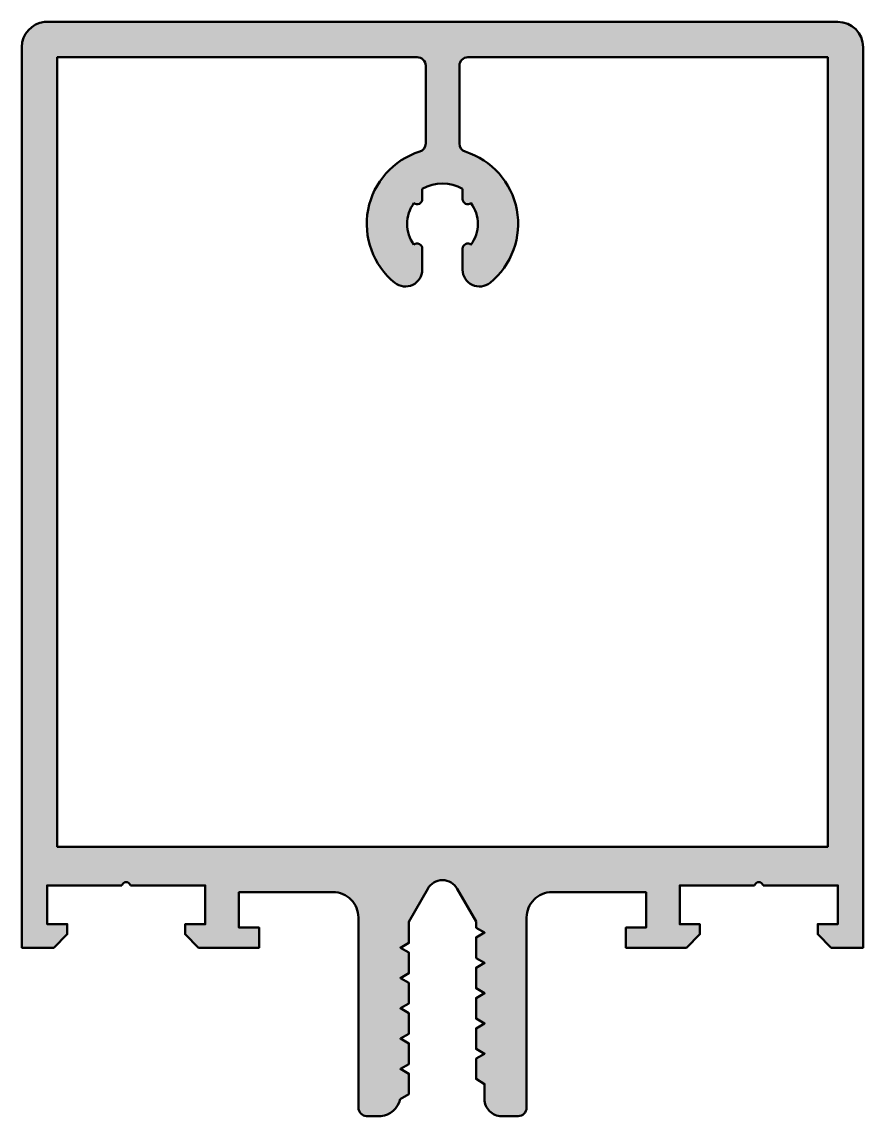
# Model space of a CAD drawing. Extents: x -25 to 25, y -16 to 49.
import ezdxf

# ---------------------------------------------------------------- set-up
doc = ezdxf.new("R2010")
doc.units = 0
doc.layers.add('0S-Alu contour', color=7, linetype='Continuous', lineweight=50)
doc.layers.add('0S-Alu hatch', color=252, linetype='Continuous', lineweight=25)

# ---------------------------------------------------------------- blocks, each defined once
blk = doc.blocks.new('322390__C74531CF_93FB_4E99_8585_BD80453A6AB1_')
at = {"layer": '0S-Alu hatch'}
h = blk.add_hatch(color=256, dxfattribs=at)
edge = h.paths.add_edge_path()
edge.add_arc((-23.49764441908687, 47.50522889386354), 1.50334445514764, 96.12195652628718, 179.8945499035513)
edge.add_line((-25.000986328125, 47.507995724678), (-25.000986328125, -6.000175476074204))
edge.add_line((-25.000986328125, -6.000175476074204), (-23.10199641227723, -6.000175476074225))
edge.add_line((-23.10199641227723, -6.000175476074225), (-22.30199645996094, -5.200176239013671))
edge.add_line((-22.30199645996094, -5.200176239013671), (-22.30199645996094, -4.600173950195291))
edge.add_line((-22.30199645996094, -4.600173950195291), (-23.500986328125, -4.600173950195312))
edge.add_line((-23.500986328125, -4.600173950195312), (-23.500986328125, -2.2998046875))
edge.add_line((-23.500986328125, -2.2998046875), (-19.05102895736694, -2.2998046875))
edge.add_ellipse((-18.80200551986694, -2.354328304380281), major_axis=(-0.2549225318052999, 0), ratio=1, start_angle=192.35000846107, end_angle=347.6499915389301, ccw=False)
edge.add_line((-18.55298208236694, -2.2998046875), (-14.1009619140625, -2.299804687500014))
edge.add_line((-14.1009619140625, -2.299804687500014), (-14.1009619140625, -4.601181030273444))
edge.add_line((-14.1009619140625, -4.601181030273444), (-15.2999365234375, -4.601181030273437))
edge.add_line((-15.2999365234375, -4.601181030273437), (-15.2999365234375, -5.200176239013671))
edge.add_line((-15.2999365234375, -5.200176239013671), (-14.49993633270264, -6.000175476074211))
edge.add_line((-14.49993633270264, -6.000175476074211), (-10.90095733642578, -6.000175476074218))
edge.add_line((-10.90095733642578, -6.000175476074218), (-10.90095733642578, -4.800163269042975))
edge.add_line((-10.90095733642578, -4.800163269042975), (-12.10095428466797, -4.800163269042982))
edge.add_line((-12.10095428466797, -4.800163269042982), (-12.10095428466797, -2.699851989746115))
edge.add_line((-12.10095428466797, -2.699851989746115), (-6.500856628417956, -2.6998519897461))
edge.add_ellipse((-6.500082226637922, -4.199077587966057), major_axis=(-1.49922579822257, 0), ratio=1, start_angle=179.9704047544687, end_angle=270.02959524553876, ccw=False)
edge.add_line((-5.000856628417967, -4.199851989745893), (-5.000856628417967, -15.50017547607419))
edge.add_arc((-4.500660999103796, -15.50004590863518), 0.5001956460953283, 180.0148415276547, 269.0686711436263)
edge.add_line((-4.50879119873047, -16.00017547607422), (-3.659120788574199, -16.00017547607422))
edge.add_arc((-3.755560795651039, -14.74879033696972), 1.255095789705539, 274.4068805745317, 348.430702242065)
edge.add_line((-2.5259649658203, -15.00050354003906), (-2.001161804199217, -14.69639859909998))
edge.add_line((-2.001161804199217, -14.69639859909998), (-2.001161804199217, -13.48926458425113))
edge.add_line((-2.001161804199217, -13.48926458425113), (-2.500917663574224, -13.20050048828125))
edge.add_line((-2.500917663574224, -13.20050048828125), (-2.001161804199217, -12.91161439649561))
edge.add_line((-2.001161804199217, -12.91161439649561), (-2.00116180419922, -11.68926534719057))
edge.add_line((-2.00116180419922, -11.68926534719057), (-2.50091766357422, -11.40050125122073))
edge.add_line((-2.50091766357422, -11.40050125122073), (-2.001161804199217, -11.11161515943504))
edge.add_line((-2.001161804199217, -11.11161515943504), (-2.00116180419922, -9.8884121394195))
edge.add_line((-2.00116180419922, -9.8884121394195), (-2.500917663574199, -9.600502014160163))
edge.add_line((-2.500917663574199, -9.600502014160163), (-2.001161804199213, -9.311737918190275))
edge.add_line((-2.001161804199213, -9.311737918190275), (-2.001161804199213, -8.088409087661724))
edge.add_line((-2.001161804199213, -8.088409087661724), (-2.500917663574213, -7.800498962402343))
edge.add_line((-2.500917663574213, -7.800498962402343), (-2.00116180419921, -7.511734866432476))
edge.add_line((-2.00116180419921, -7.511734866432476), (-2.001161804199217, -6.288409850601169))
edge.add_line((-2.001161804199217, -6.288409850601169), (-2.500917663574195, -6.000499725341789))
edge.add_line((-2.500917663574195, -6.000499725341789), (-2.00116180419921, -5.711613633556154))
edge.add_line((-2.00116180419921, -5.711613633556154), (-2.00116180419922, -4.452285351933426))
edge.add_line((-2.00116180419922, -4.452285351933426), (-0.8798239135742278, -2.504722595214857))
edge.add_ellipse((-0.0034506225585977, -2.986480242873373), major_axis=(-1.000060286324295, 0), ratio=1, start_angle=208.7983609796594, end_angle=331.2016390203406, ccw=False)
edge.add_line((0.8729226684570326, -2.504722595214857), (1.996763000488279, -4.451225280761718))
edge.add_line((1.996763000488279, -4.451225280761718), (1.996763000488286, -4.810059715391112))
edge.add_line((1.996763000488286, -4.810059715391112), (2.499204406738286, -5.100498199462883))
edge.add_line((2.499204406738286, -5.100498199462883), (1.999143371582032, -5.388584136962876))
edge.add_line((1.999143371582032, -5.388584136962876), (1.999143371582032, -6.611560821533196))
edge.add_line((1.999143371582032, -6.611560821533196), (2.499204406738279, -6.900501251220703))
edge.add_line((2.499204406738279, -6.900501251220703), (1.999143371582032, -7.188587188720696))
edge.add_line((1.999143371582032, -7.188587188720696), (1.999143371582036, -8.41156005859375))
edge.add_line((1.999143371582036, -8.41156005859375), (2.499204406738279, -8.70050048828125))
edge.add_line((2.499204406738279, -8.70050048828125), (1.999143371582025, -8.98858642578125))
edge.add_line((1.999143371582025, -8.98858642578125), (1.999143371582029, -10.21143722534178))
edge.add_line((1.999143371582029, -10.21143722534178), (2.499204406738289, -10.50049972534179))
edge.add_line((2.499204406738289, -10.50049972534179), (1.999143371582029, -10.78944015502931))
edge.add_line((1.999143371582029, -10.78944015502931), (1.999143371582025, -12.01143646240234))
edge.add_line((1.999143371582025, -12.01143646240234), (2.499204406738289, -12.30049896240235))
edge.add_line((2.499204406738289, -12.30049896240235), (1.999143371582022, -12.58943939208984))
edge.add_line((1.999143371582022, -12.58943939208984), (1.999143371582022, -13.79604721069336))
edge.add_line((1.999143371582022, -13.79604721069336), (2.499204406738282, -14.10195819975438))
edge.add_line((2.499204406738282, -14.10195819975438), (2.499204406738275, -15.00313568115233))
edge.add_arc((3.498688582755864, -15.00365150513477), 0.9994843091234153, 179.9704302126535, 270.0295697873461)
edge.add_line((3.499204406738289, -16.00313568115234), (4.499265441894543, -16.00313568115234))
edge.add_arc((4.499353490129589, -15.5032237293874), 0.4999119595188039, 269.9899086385278, 360.0100913614867)
edge.add_line((4.999265441894536, -15.50313568115223), (4.999334106445303, -4.199851989746086))
edge.add_ellipse((6.498559704665261, -4.199077587966058), major_axis=(-1.499225798222571, 0), ratio=1, start_angle=-90.02959524553899, end_angle=0.029595245531425007, ccw=False)
edge.add_line((6.499334106445303, -2.6998519897461), (12.09943176269529, -2.699851989746086))
edge.add_line((12.09943176269529, -2.699851989746086), (12.09943176269531, -4.800163269042954))
edge.add_line((12.09943176269531, -4.800163269042954), (10.89943481445312, -4.800163269042961))
edge.add_line((10.89943481445312, -4.800163269042961), (10.89943481445313, -6.000175476074225))
edge.add_line((10.89943481445313, -6.000175476074225), (14.49841476440429, -6.000175476074211))
edge.add_line((14.49841476440429, -6.000175476074211), (15.29841400146485, -5.200176239013671))
edge.add_line((15.29841400146485, -5.200176239013671), (15.29841400146485, -4.601181030273437))
edge.add_line((15.29841400146485, -4.601181030273437), (14.09943939208984, -4.601181030273437))
edge.add_line((14.09943939208984, -4.601181030273437), (14.09943939208984, -2.2998046875))
edge.add_line((14.09943939208984, -2.2998046875), (18.55145812988281, -2.2998046875))
edge.add_ellipse((18.80048156738281, -2.354328304380288), major_axis=(-0.2549225318053013, 0), ratio=1, start_angle=192.3500084610714, end_angle=347.64999153892865, ccw=False)
edge.add_line((19.04950500488281, -2.2998046875), (23.49946380615234, -2.2998046875))
edge.add_line((23.49946380615234, -2.2998046875), (23.49946380615234, -4.600173950195312))
edge.add_line((23.49946380615234, -4.600173950195312), (22.30047393798828, -4.600173950195298))
edge.add_line((22.30047393798828, -4.600173950195298), (22.30047393798828, -5.200176239013671))
edge.add_line((22.30047393798828, -5.200176239013671), (23.10047317504882, -6.000175476074211))
edge.add_line((23.10047317504882, -6.000175476074211), (24.999013671875, -6.000175476074225))
edge.add_line((24.999013671875, -6.000175476074225), (24.999013671875, 47.50000011920928))
edge.add_arc((23.49900552969542, 47.49999185781977), 1.500008142202323, 0.0003155603297901, 89.99968899333749)
edge.add_line((23.499013671875, 49), (-23.65796875, 49))
edge = h.paths.add_edge_path()
edge.add_ellipse((-1.499888524646518, 46.40019143140817), major_axis=(-0.4998177571019775, 0), ratio=1, start_angle=179.9791050771336, end_angle=270.02089492281755, ccw=False)
edge.add_line((-1.000070800781245, 46.40000915527315), (-1.000070800781255, 41.77298338294844))
edge.add_ellipse((-1.500070800781251, 41.77298338294844), major_axis=(-0.4999999999999965, 0), ratio=1, start_angle=107.4170076712829, end_angle=180, ccw=False)
edge.add_arc((-0.0034506225586526, 37.00222578670266), 4.499999999999984, 107.4170076712831, 231.0551964059046)
edge.add_arc((-2.203450622558605, 34.28009426893942), 1.000000000000015, 231.0551964059031, 360)
edge.add_line((-1.203450622558589, 34.28009426893942), (-1.203450622558591, 35.53253194103289))
edge.add_arc((-1.503450622558464, 35.53253194103296), 0.2999999999998728, 0, 130.3192648390876)
edge.add_ellipse((-0.0034506225586064, 37.00222578670266), major_axis=(-2.099999999999998, 0), ratio=1, start_angle=-36.223221080890596, end_angle=36.2232210808902, ccw=False)
edge.add_arc((-1.503450622558464, 38.47191963237238), 0.2999999999998662, 229.6807351609153, 360)
edge.add_line((-1.203450622558598, 38.47191963237238), (-1.203450622558595, 39.08068675578534))
edge.add_ellipse((-0.0034506225586064, 37.00222578670262), major_axis=(-2.400000000000047, 0), ratio=1, start_angle=240.0000000000002, end_angle=299.99999999999903, ccw=False)
edge.add_line((1.19654937744141, 39.08068675578532), (1.196549377441112, 38.47191963237243))
edge.add_arc((1.496549377441105, 38.47191963237243), 0.2999999999999936, 180, 310.3192648391026)
edge.add_ellipse((-0.0034506225586064, 37.00222578670266), major_axis=(-2.100000000000004, 0), ratio=1, start_angle=143.7767789191108, end_angle=216.2232210808907, ccw=False)
edge.add_arc((1.496549377441287, 35.53253194103295), 0.2999999999998815, 49.68073516091836, 180)
edge.add_line((1.196549377441405, 35.53253194103295), (1.196549377441407, 34.28009426893945))
edge.add_arc((2.196549377441385, 34.28009426893944), 0.9999999999999786, 180, 308.9448035940948)
edge.add_arc((-0.003450622558649, 37.00222578670266), 4.499999999999986, 308.9448035940959, 432.5017923763182)
edge.add_ellipse((1.499929199218755, 41.7708575728099), major_axis=(-0.5000000000000037, 0), ratio=1, start_angle=0, end_angle=72.50179237631812, ccw=False)
edge.add_line((0.9999291992187513, 41.7708575728099), (0.9999291992187515, 46.40000915527343))
edge.add_ellipse((1.499996686736235, 46.39994166775595), major_axis=(-0.5000674920714341, 0), ratio=1, start_angle=270.00773245610696, end_angle=359.99226754388303, ccw=False)
edge.add_line((1.499929199218758, 46.90000915527344), (22.898916015625, 46.90000915527344))
edge.add_line((22.898916015625, 46.90000915527344), (22.898916015625, 0.00042724609375))
edge.add_line((22.898916015625, 0.00042724609375), (-22.9010107421875, 0.00042724609375))
edge.add_line((-22.9010107421875, 0.00042724609375), (-22.9010107421875, 46.90000915527344))
edge.add_line((-22.9010107421875, 46.90000915527344), (-1.500070800781248, 46.90000915527344))
at = {"layer": '0S-Alu contour', "color": 7}
for points in [[(23.499013671875, 49), (-23.65796875, 49)], [(-25.000986328125, 47.507995724678), (-25.000986328125, -6.000175476074204), (-23.10199641227723, -6.000175476074225), (-22.30199645996094, -5.200176239013671), (-22.30199645996094, -4.600173950195291), (-23.500986328125, -4.600173950195312), (-23.500986328125, -2.2998046875), (-19.05102895736694, -2.2998046875)], [(19.04950500488281, -2.2998046875), (23.49946380615234, -2.2998046875), (23.49946380615234, -4.600173950195312), (22.30047393798828, -4.600173950195298), (22.30047393798828, -5.200176239013671), (23.10047317504882, -6.000175476074211), (24.999013671875, -6.000175476074225), (24.999013671875, 47.50000011920928)], [(1.499929199218758, 46.90000915527344), (22.898916015625, 46.90000915527344), (22.898916015625, 0.00042724609375), (-22.9010107421875, 0.00042724609375), (-22.9010107421875, 46.90000915527344), (-1.500070800781248, 46.90000915527344)], [(-1.000070800781245, 46.40000915527315), (-1.000070800781255, 41.77298338294844)], [(0.9999291992187513, 41.7708575728099), (0.9999291992187515, 46.40000915527343)], [(-1.203450622558598, 38.47191963237238), (-1.203450622558595, 39.08068675578534)], [(1.19654937744141, 39.08068675578532), (1.196549377441112, 38.47191963237243)], [(-1.203450622558589, 34.28009426893942), (-1.203450622558591, 35.53253194103289)], [(1.196549377441405, 35.53253194103295), (1.196549377441407, 34.28009426893945)], [(-18.55298208236694, -2.2998046875), (-14.1009619140625, -2.299804687500014), (-14.1009619140625, -4.601181030273444), (-15.2999365234375, -4.601181030273437), (-15.2999365234375, -5.200176239013671), (-14.49993633270264, -6.000175476074211), (-10.90095733642578, -6.000175476074218), (-10.90095733642578, -4.800163269042975), (-12.10095428466797, -4.800163269042982), (-12.10095428466797, -2.699851989746115), (-6.500856628417956, -2.6998519897461)], [(-2.5259649658203, -15.00050354003906), (-2.001161804199217, -14.69639859909998), (-2.001161804199217, -13.48926458425113), (-2.500917663574224, -13.20050048828125), (-2.001161804199217, -12.91161439649561), (-2.00116180419922, -11.68926534719057), (-2.50091766357422, -11.40050125122073), (-2.001161804199217, -11.11161515943504), (-2.00116180419922, -9.8884121394195), (-2.500917663574199, -9.600502014160163), (-2.001161804199213, -9.311737918190275), (-2.001161804199213, -8.088409087661724), (-2.500917663574213, -7.800498962402343), (-2.00116180419921, -7.511734866432476), (-2.001161804199217, -6.288409850601169), (-2.500917663574195, -6.000499725341789), (-2.00116180419921, -5.711613633556154), (-2.00116180419922, -4.452285351933426), (-0.8798239135742278, -2.504722595214857)], [(0.8729226684570326, -2.504722595214857), (1.996763000488279, -4.451225280761718), (1.996763000488286, -4.810059715391112), (2.499204406738286, -5.100498199462883), (1.999143371582032, -5.388584136962876), (1.999143371582032, -6.611560821533196), (2.499204406738279, -6.900501251220703), (1.999143371582032, -7.188587188720696), (1.999143371582036, -8.41156005859375), (2.499204406738279, -8.70050048828125), (1.999143371582025, -8.98858642578125), (1.999143371582029, -10.21143722534178), (2.499204406738289, -10.50049972534179), (1.999143371582029, -10.78944015502931), (1.999143371582025, -12.01143646240234), (2.499204406738289, -12.30049896240235), (1.999143371582022, -12.58943939208984), (1.999143371582022, -13.79604721069336), (2.499204406738282, -14.10195819975438), (2.499204406738275, -15.00313568115233)], [(6.499334106445303, -2.6998519897461), (12.09943176269529, -2.699851989746086), (12.09943176269531, -4.800163269042954), (10.89943481445312, -4.800163269042961), (10.89943481445313, -6.000175476074225), (14.49841476440429, -6.000175476074211), (15.29841400146485, -5.200176239013671), (15.29841400146485, -4.601181030273437), (14.09943939208984, -4.601181030273437), (14.09943939208984, -2.2998046875), (18.55145812988281, -2.2998046875)], [(-5.000856628417967, -4.199851989745893), (-5.000856628417967, -15.50017547607419)], [(4.999265441894536, -15.50313568115223), (4.999334106445303, -4.199851989746086)], [(-4.50879119873047, -16.00017547607422), (-3.659120788574199, -16.00017547607422)], [(3.499204406738289, -16.00313568115234), (4.499265441894543, -16.00313568115234)]]:
    blk.add_lwpolyline(points, dxfattribs=at)
for centre, radius, start, end in [((-23.49764441908687, 47.50522889386354), 1.50334445514764, 96.12195652628718, 179.8945499035513), ((23.49900552969542, 47.49999185781977), 1.500008142202323, 0.0003155603297901, 89.99968899333749), ((-0.0034506225586526, 37.00222578670266), 4.499999999999984, 107.4170076712831, 231.0551964059046), ((-0.003450622558649, 37.00222578670266), 4.499999999999986, 308.9448035940959, 72.50179237631822), ((-1.503450622558464, 38.47191963237238), 0.2999999999998662, 229.6807351609153, 0), ((1.496549377441105, 38.47191963237243), 0.2999999999999936, 180, 310.3192648391026), ((-1.503450622558464, 35.53253194103296), 0.2999999999998728, 0, 130.3192648390876), ((1.496549377441287, 35.53253194103295), 0.2999999999998815, 49.68073516091836, 180), ((-2.203450622558605, 34.28009426893942), 1.000000000000015, 231.0551964059031, 0), ((2.196549377441385, 34.28009426893944), 0.9999999999999786, 180, 308.9448035940948), ((-4.500660999103796, -15.50004590863518), 0.5001956460953283, 180.0148415276547, 269.0686711436263), ((-3.755560795651039, -14.74879033696972), 1.255095789705539, 274.4068805745317, 348.430702242065), ((3.498688582755864, -15.00365150513477), 0.9994843091234153, 179.9704302126535, 270.0295697873461), ((4.499353490129589, -15.5032237293874), 0.4999119595188039, 269.9899086385278, 0.0100913614866932)]:
    blk.add_arc(centre, radius, start, end, dxfattribs=at)
at = {"layer": '0S-Alu contour', "color": 7, "extrusion": (0, 0, -1)}
for centre, radius, start, end in [((1.499888524646518, 46.40019143140817), 0.4998177571019776, 89.97910507718245, 180.0208949228665), ((-1.499996686736235, 46.39994166775595), 0.5000674920714341, 0.0077324561169704, 89.99226754389304), ((1.500070800781251, 41.77298338294844), 0.4999999999999965, 180, 252.5829923287171), ((-1.499929199218755, 41.7708575728099), 0.5000000000000037, 287.4982076236819, 0), ((0.0034506225586064, 37.00222578670262), 2.400000000000047, 60.00000000000095, 119.9999999999998), ((0.0034506225586064, 37.00222578670266), 2.099999999999998, 323.7767789191098, 36.22322108089066), ((0.0034506225586064, 37.00222578670266), 2.100000000000004, 143.7767789191093, 216.2232210808893), ((18.80200551986694, -2.354328304380281), 0.2549225318052999, 12.35000846106985, 167.64999153893), ((0.0034506225585977, -2.986480242873373), 1.000060286324295, 28.79836097965937, 151.2016390203406), ((-18.80048156738281, -2.354328304380288), 0.2549225318053013, 12.35000846107133, 167.6499915389286), ((6.500082226637922, -4.199077587966057), 1.49922579822257, 89.97040475446127, 180.0295952455313), ((-6.498559704665261, -4.199077587966058), 1.499225798222571, 359.9704047544686, 90.02959524553906)]:
    blk.add_arc(centre, radius, start, end, dxfattribs=at)
blk = doc.blocks.new('322390__047BBDD8_7A37_4B7A_8266_315CE040E56D_')
at = {"layer": '0S-Alu contour', "color": 7}
blk.add_blockref('322390__C74531CF_93FB_4E99_8585_BD80453A6AB1_', (0, 0), dxfattribs=at)

msp = doc.modelspace()

# ---------------------------------------------------------------- block references
at = {"layer": '0S-Alu contour', "color": 7}
msp.add_blockref('322390__047BBDD8_7A37_4B7A_8266_315CE040E56D_', (0, 0), dxfattribs=at)

doc.saveas('drawing.dxf')
